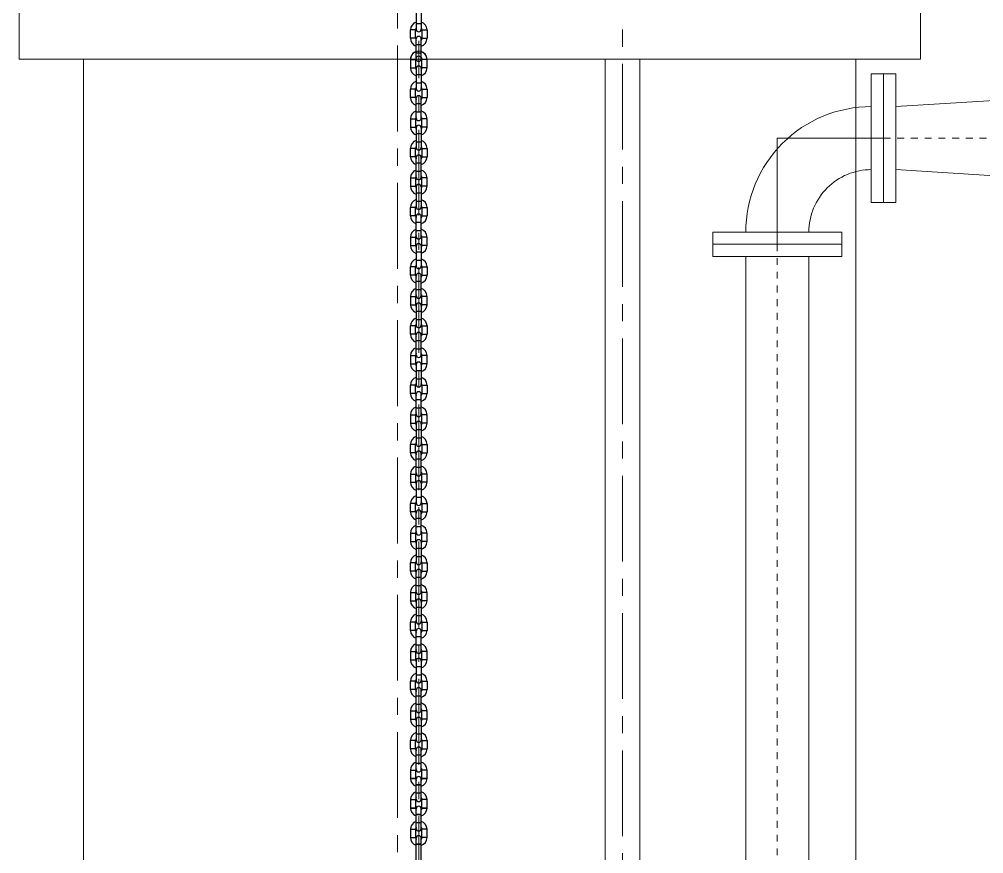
# Model space of a CAD drawing. Header units: millimetres. Extents: x 100 to 940, y 100 to 694.
# Drawn here: x 595.3 to 609.35, y 534.48 to 546.63 of the extents above; entities that cross this region are included whole.
import ezdxf

# ---------------------------------------------------------------- set-up
doc = ezdxf.new("R2010")
doc.units = ezdxf.units.MM
doc.linetypes.add('CENTER', pattern=[2, 1.25, -0.25, 0.25, -0.25])
doc.linetypes.add('SGC_DASHDOT', pattern=[1, 0.5, -0.25, 0, -0.25])
for name, color, linetype, lineweight in [('CL', 1, 'CENTER', 9), ('OUTLINE', 6, 'Continuous', 9), ('PAREDE', 7, 'Continuous', 9), ('SGC-Conexoes (Linhas Externas)', 6, 'Continuous', 9), ('SGC-EIXOS', 9, 'SGC_DASHDOT', 9), ('SGC-Tubos (Desenho Bifilar)', 6, 'Continuous', 9)]:
    doc.layers.add(name, color=color, linetype=linetype, lineweight=lineweight)

# ---------------------------------------------------------------- blocks, each defined once
blk = doc.blocks.new('BB-1-CC01-N10-D80-S0', base_point=(373179.552, 32989.4286))
at = {"layer": 'SGC-Conexoes (Linhas Externas)'}
for points in [[(373179.387, 32989.5286), (373179.406, 32989.5286), (373179.406, 32989.3286), (373179.387, 32989.3286)], [(373179.652, 32989.2636), (373179.652, 32989.2826), (373179.452, 32989.2826), (373179.452, 32989.2636)]]:
    blk.add_lwpolyline(points, close=True, dxfattribs=at)
for radius in [0.195, 0.097]:
    blk.add_arc((373179.406, 32989.2826), radius, 360, 90, dxfattribs=at)
at = {"layer": 'SGC-EIXOS'}
for p, q in [((373179.387, 32989.4286), (373179.552, 32989.4286)), ((373179.552, 32989.4286), (373179.552, 32989.2636))]:
    blk.add_line(p, q, dxfattribs=at)
blk = doc.blocks.new('BB-1-CA06-N10-D80-S0-L4149')
at = {"layer": 'SGC-EIXOS'}
blk.add_line((2074.67, 0), (-2074.67, 0), dxfattribs=at)
at = {"layer": 'SGC-Tubos (Desenho Bifilar)'}
for p, q in [((2055.67, 49), (-2055.67, 49)), ((2055.67, -49), (-2055.67, -49))]:
    blk.add_line(p, q, dxfattribs=at)
blk.add_lwpolyline([(2074.67, -100), (2074.67, 100), (2055.67, 100), (2055.67, -100)], close=True, dxfattribs=at)
blk = doc.blocks.new('BB-1-CI07-N10-D100-S80', base_point=(483985.4, 8089.7))
at = {"layer": 'SGC-Conexoes (Linhas Externas)'}
for p, q in [((484066.4, 8138.7), (483904.4, 8148.7)), ((484066.4, 8040.7), (483904.4, 8030.7))]:
    blk.add_line(p, q, dxfattribs=at)
for points in [[(483885.4, 7979.7), (483885.4, 8199.7), (483904.4, 8199.7), (483904.4, 7979.7)], [(484085.4, 7989.7), (484085.4, 8189.7), (484066.4, 8189.7), (484066.4, 7989.7)]]:
    blk.add_lwpolyline(points, close=True, dxfattribs=at)
at = {"layer": 'SGC-EIXOS'}
blk.add_line((484085.4, 8089.7), (483885.4, 8089.7), dxfattribs=at)

msp = doc.modelspace()

# ---------------------------------------------------------------- linework, layer by layer
at = {"color": 7, "linetype": 'Continuous'}
for p, q in [((601.08, 546.779), (601.08, 546.489)), ((601.154, 546.779), (601.154, 546.489)), ((600.996, 546.357), (600.996, 546.479)), ((601.07, 546.357), (601.07, 546.479)), ((601.164, 546.479), (601.164, 546.357)), ((601.238, 546.479), (601.238, 546.357)), ((601.08, 546.058), (601.08, 546.347)), ((601.154, 546.058), (601.154, 546.347)), ((600.996, 546.048), (600.996, 545.926)), ((601.07, 546.048), (601.07, 545.926)), ((601.164, 545.926), (601.164, 546.048)), ((601.238, 545.926), (601.238, 546.048)), ((601.08, 545.916), (601.08, 545.626)), ((601.154, 545.916), (601.154, 545.626)), ((600.996, 545.495), (600.996, 545.617)), ((601.07, 545.495), (601.07, 545.617)), ((601.164, 545.617), (601.164, 545.495)), ((601.238, 545.617), (601.238, 545.495)), ((601.08, 545.195), (601.08, 545.485)), ((601.154, 545.195), (601.154, 545.485)), ((600.996, 545.185), (600.996, 545.064)), ((601.07, 545.185), (601.07, 545.064)), ((601.08, 545.054), (601.08, 544.764)), ((601.154, 545.054), (601.154, 544.764)), ((601.164, 545.064), (601.164, 545.185)), ((601.238, 545.064), (601.238, 545.185)), ((600.996, 544.632), (600.996, 544.754)), ((601.07, 544.632), (601.07, 544.754)), ((601.164, 544.754), (601.164, 544.632)), ((601.238, 544.754), (601.238, 544.632)), ((601.08, 544.333), (601.08, 544.622)), ((601.154, 544.333), (601.154, 544.622)), ((600.996, 544.323), (600.996, 544.201)), ((601.07, 544.323), (601.07, 544.201)), ((601.164, 544.201), (601.164, 544.323)), ((601.238, 544.201), (601.238, 544.323)), ((601.08, 544.191), (601.08, 543.901)), ((601.154, 544.191), (601.154, 543.901)), ((600.996, 543.77), (600.996, 543.892)), ((601.07, 543.77), (601.07, 543.892)), ((601.164, 543.892), (601.164, 543.77)), ((601.238, 543.892), (601.238, 543.77)), ((601.08, 543.47), (601.08, 543.76)), ((601.154, 543.47), (601.154, 543.76)), ((600.996, 543.46), (600.996, 543.339)), ((601.07, 543.46), (601.07, 543.339)), ((601.164, 543.339), (601.164, 543.46)), ((601.238, 543.339), (601.238, 543.46)), ((601.08, 543.329), (601.08, 543.039)), ((601.154, 543.329), (601.154, 543.039)), ((600.996, 542.907), (600.996, 543.029)), ((601.07, 542.907), (601.07, 543.029)), ((601.164, 543.029), (601.164, 542.907)), ((601.238, 543.029), (601.238, 542.907)), ((601.08, 542.608), (601.08, 542.897)), ((601.154, 542.608), (601.154, 542.897)), ((600.996, 542.598), (600.996, 542.476)), ((601.07, 542.598), (601.07, 542.476)), ((601.164, 542.476), (601.164, 542.598)), ((601.238, 542.476), (601.238, 542.598)), ((601.08, 542.466), (601.08, 542.176)), ((601.154, 542.466), (601.154, 542.176)), ((600.996, 542.045), (600.996, 542.167)), ((601.07, 542.045), (601.07, 542.167)), ((601.164, 542.167), (601.164, 542.045)), ((601.238, 542.167), (601.238, 542.045)), ((601.08, 541.745), (601.08, 542.035)), ((601.154, 541.745), (601.154, 542.035)), ((600.996, 541.735), (600.996, 541.614)), ((601.07, 541.735), (601.07, 541.614)), ((601.164, 541.614), (601.164, 541.735)), ((601.238, 541.614), (601.238, 541.735)), ((601.08, 541.604), (601.08, 541.314)), ((601.154, 541.604), (601.154, 541.314)), ((600.996, 541.182), (600.996, 541.304)), ((601.07, 541.182), (601.07, 541.304)), ((601.164, 541.304), (601.164, 541.182)), ((601.238, 541.304), (601.238, 541.182)), ((601.08, 540.883), (601.08, 541.172)), ((601.154, 540.883), (601.154, 541.172)), ((600.996, 540.873), (600.996, 540.751)), ((601.07, 540.873), (601.07, 540.751)), ((601.164, 540.751), (601.164, 540.873)), ((601.238, 540.751), (601.238, 540.873)), ((601.08, 540.741), (601.08, 540.451)), ((601.154, 540.741), (601.154, 540.451)), ((600.996, 540.32), (600.996, 540.442)), ((601.07, 540.32), (601.07, 540.442)), ((601.164, 540.442), (601.164, 540.32)), ((601.238, 540.442), (601.238, 540.32)), ((601.08, 540.02), (601.08, 540.31)), ((601.154, 540.02), (601.154, 540.31)), ((600.996, 540.01), (600.996, 539.889)), ((601.07, 540.01), (601.07, 539.889)), ((601.164, 539.889), (601.164, 540.01)), ((601.238, 539.889), (601.238, 540.01)), ((601.08, 539.879), (601.08, 539.589)), ((601.154, 539.879), (601.154, 539.589)), ((600.996, 539.457), (600.996, 539.579)), ((601.07, 539.457), (601.07, 539.579)), ((601.164, 539.579), (601.164, 539.457)), ((601.238, 539.579), (601.238, 539.457)), ((601.08, 539.158), (601.08, 539.447)), ((601.154, 539.158), (601.154, 539.447)), ((600.996, 539.148), (600.996, 539.026)), ((601.07, 539.148), (601.07, 539.026)), ((601.164, 539.026), (601.164, 539.148)), ((601.238, 539.026), (601.238, 539.148)), ((601.08, 539.016), (601.08, 538.726)), ((601.154, 539.016), (601.154, 538.726)), ((600.996, 538.595), (600.996, 538.717)), ((601.07, 538.595), (601.07, 538.717)), ((601.164, 538.717), (601.164, 538.595)), ((601.238, 538.717), (601.238, 538.595)), ((601.08, 538.295), (601.08, 538.585)), ((601.154, 538.295), (601.154, 538.585)), ((600.996, 538.285), (600.996, 538.164)), ((601.07, 538.285), (601.07, 538.164)), ((601.164, 538.164), (601.164, 538.285)), ((601.238, 538.164), (601.238, 538.285)), ((601.08, 538.154), (601.08, 537.864)), ((601.154, 538.154), (601.154, 537.864)), ((600.996, 537.732), (600.996, 537.854)), ((601.07, 537.732), (601.07, 537.854)), ((601.164, 537.854), (601.164, 537.732)), ((601.238, 537.854), (601.238, 537.732)), ((601.08, 537.433), (601.08, 537.722)), ((601.154, 537.433), (601.154, 537.722)), ((600.996, 537.423), (600.996, 537.301)), ((601.07, 537.423), (601.07, 537.301)), ((601.164, 537.301), (601.164, 537.423)), ((601.238, 537.301), (601.238, 537.423)), ((601.08, 537.291), (601.08, 537.001)), ((601.154, 537.291), (601.154, 537.001)), ((600.996, 536.87), (600.996, 536.992)), ((601.07, 536.87), (601.07, 536.992)), ((601.164, 536.992), (601.164, 536.87)), ((601.238, 536.992), (601.238, 536.87)), ((601.08, 536.57), (601.08, 536.86)), ((601.154, 536.57), (601.154, 536.86)), ((600.996, 536.56), (600.996, 536.439)), ((601.07, 536.56), (601.07, 536.439)), ((601.164, 536.439), (601.164, 536.56)), ((601.238, 536.439), (601.238, 536.56)), ((601.08, 536.429), (601.08, 536.139)), ((601.154, 536.429), (601.154, 536.139)), ((600.996, 536.007), (600.996, 536.129)), ((601.07, 536.007), (601.07, 536.129)), ((601.164, 536.129), (601.164, 536.007)), ((601.238, 536.129), (601.238, 536.007)), ((601.08, 535.708), (601.08, 535.997)), ((601.154, 535.708), (601.154, 535.997)), ((600.996, 535.698), (600.996, 535.576)), ((601.07, 535.698), (601.07, 535.576)), ((601.164, 535.576), (601.164, 535.698)), ((601.238, 535.576), (601.238, 535.698)), ((601.08, 535.276), (601.08, 535.566)), ((601.154, 535.276), (601.154, 535.566)), ((600.996, 535.267), (600.996, 535.145)), ((601.07, 535.267), (601.07, 535.145)), ((601.164, 535.145), (601.164, 535.267)), ((601.238, 535.145), (601.238, 535.267)), ((601.08, 534.845), (601.08, 535.135)), ((601.154, 534.845), (601.154, 535.135)), ((600.996, 534.835), (600.996, 534.714)), ((601.07, 534.835), (601.07, 534.714)), ((601.164, 534.714), (601.164, 534.835)), ((601.238, 534.714), (601.238, 534.835)), ((601.08, 534.255), (601.08, 534.704)), ((601.154, 534.254), (601.154, 534.704))]:
    msp.add_line(p, q, dxfattribs=at)
at = {"color": 9, "linetype": 'Continuous'}
for p, q in [((601.07, 546.479), (600.996, 546.479)), ((601.08, 546.573), (601.154, 546.573)), ((601.164, 546.479), (601.238, 546.479)), ((601.07, 546.357), (600.996, 546.357)), ((601.164, 546.357), (601.238, 546.357)), ((601.154, 546.264), (601.08, 546.264)), ((600.996, 546.048), (601.07, 546.048)), ((600.996, 546.048), (601.07, 546.048)), ((601.154, 546.142), (601.08, 546.142)), ((601.238, 546.048), (601.164, 546.048)), ((601.238, 546.048), (601.164, 546.048)), ((600.996, 545.926), (601.07, 545.926)), ((601.238, 545.926), (601.164, 545.926)), ((601.08, 545.832), (601.154, 545.832)), ((601.07, 545.617), (600.996, 545.617)), ((601.08, 545.71), (601.154, 545.71)), ((601.164, 545.617), (601.238, 545.617)), ((601.07, 545.495), (600.996, 545.495)), ((601.164, 545.495), (601.238, 545.495)), ((601.154, 545.401), (601.08, 545.401)), ((601.154, 545.279), (601.08, 545.279)), ((600.996, 545.185), (601.07, 545.185)), ((600.996, 545.064), (601.07, 545.064)), ((601.238, 545.185), (601.164, 545.185)), ((601.238, 545.064), (601.164, 545.064)), ((601.08, 544.97), (601.154, 544.97)), ((601.08, 544.848), (601.154, 544.848)), ((601.07, 544.754), (600.996, 544.754)), ((601.07, 544.632), (600.996, 544.632)), ((601.164, 544.754), (601.238, 544.754)), ((601.164, 544.632), (601.238, 544.632)), ((601.154, 544.539), (601.08, 544.539)), ((601.154, 544.417), (601.08, 544.417)), ((600.996, 544.323), (601.07, 544.323)), ((601.238, 544.323), (601.164, 544.323)), ((600.996, 544.201), (601.07, 544.201)), ((601.08, 544.107), (601.154, 544.107)), ((601.238, 544.201), (601.164, 544.201)), ((601.08, 543.985), (601.154, 543.985)), ((601.07, 543.892), (600.996, 543.892)), ((601.164, 543.892), (601.238, 543.892)), ((601.07, 543.77), (600.996, 543.77)), ((601.154, 543.676), (601.08, 543.676)), ((601.164, 543.77), (601.238, 543.77)), ((601.154, 543.554), (601.08, 543.554)), ((600.996, 543.46), (601.07, 543.46)), ((601.238, 543.46), (601.164, 543.46)), ((600.996, 543.339), (601.07, 543.339)), ((600.996, 543.339), (601.07, 543.339)), ((601.08, 543.245), (601.154, 543.245)), ((601.08, 543.245), (601.154, 543.245)), ((601.238, 543.339), (601.164, 543.339)), ((601.238, 543.339), (601.164, 543.339)), ((601.08, 543.123), (601.154, 543.123)), ((601.07, 543.029), (600.996, 543.029)), ((601.164, 543.029), (601.238, 543.029)), ((601.07, 542.907), (600.996, 542.907)), ((601.154, 542.814), (601.08, 542.814)), ((601.164, 542.907), (601.238, 542.907)), ((601.154, 542.692), (601.08, 542.692)), ((600.996, 542.598), (601.07, 542.598)), ((601.238, 542.598), (601.164, 542.598)), ((600.996, 542.476), (601.07, 542.476)), ((601.08, 542.382), (601.154, 542.382)), ((601.238, 542.476), (601.164, 542.476)), ((601.08, 542.26), (601.154, 542.26)), ((601.07, 542.167), (600.996, 542.167)), ((601.164, 542.167), (601.238, 542.167)), ((601.07, 542.045), (600.996, 542.045)), ((601.164, 542.045), (601.238, 542.045)), ((601.154, 541.951), (601.08, 541.951)), ((601.154, 541.829), (601.08, 541.829)), ((600.996, 541.735), (601.07, 541.735)), ((601.238, 541.735), (601.164, 541.735)), ((600.996, 541.614), (601.07, 541.614)), ((601.238, 541.614), (601.164, 541.614)), ((601.08, 541.52), (601.154, 541.52)), ((601.08, 541.398), (601.154, 541.398)), ((601.07, 541.304), (600.996, 541.304)), ((601.164, 541.304), (601.238, 541.304)), ((601.07, 541.182), (600.996, 541.182)), ((601.164, 541.182), (601.238, 541.182)), ((601.154, 541.089), (601.08, 541.089)), ((600.996, 540.873), (601.07, 540.873)), ((601.154, 540.967), (601.08, 540.967)), ((601.238, 540.873), (601.164, 540.873)), ((600.996, 540.751), (601.07, 540.751)), ((600.996, 540.751), (601.07, 540.751)), ((601.238, 540.751), (601.164, 540.751)), ((601.238, 540.751), (601.164, 540.751)), ((601.08, 540.657), (601.154, 540.657)), ((601.08, 540.657), (601.154, 540.657)), ((601.07, 540.442), (600.996, 540.442)), ((601.08, 540.535), (601.154, 540.535)), ((601.164, 540.442), (601.238, 540.442)), ((601.07, 540.32), (600.996, 540.32)), ((601.164, 540.32), (601.238, 540.32)), ((601.154, 540.226), (601.08, 540.226)), ((600.996, 540.01), (601.07, 540.01)), ((601.154, 540.104), (601.08, 540.104)), ((601.238, 540.01), (601.164, 540.01)), ((600.996, 539.889), (601.07, 539.889)), ((601.238, 539.889), (601.164, 539.889)), ((601.08, 539.795), (601.154, 539.795)), ((601.07, 539.579), (600.996, 539.579)), ((601.08, 539.673), (601.154, 539.673)), ((601.164, 539.579), (601.238, 539.579)), ((601.07, 539.457), (600.996, 539.457)), ((601.164, 539.457), (601.238, 539.457)), ((601.154, 539.364), (601.08, 539.364)), ((600.996, 539.148), (601.07, 539.148)), ((601.154, 539.242), (601.08, 539.242)), ((601.238, 539.148), (601.164, 539.148)), ((600.996, 539.026), (601.07, 539.026)), ((601.238, 539.026), (601.164, 539.026)), ((601.08, 538.932), (601.154, 538.932)), ((601.08, 538.81), (601.154, 538.81)), ((601.07, 538.717), (600.996, 538.717)), ((601.07, 538.595), (600.996, 538.595)), ((601.164, 538.717), (601.238, 538.717)), ((601.164, 538.595), (601.238, 538.595)), ((601.154, 538.501), (601.08, 538.501)), ((601.154, 538.379), (601.08, 538.379)), ((600.996, 538.285), (601.07, 538.285)), ((601.238, 538.285), (601.164, 538.285)), ((600.996, 538.164), (601.07, 538.164)), ((600.996, 538.164), (601.07, 538.164)), ((601.08, 538.07), (601.154, 538.07)), ((601.08, 538.07), (601.154, 538.07)), ((601.238, 538.164), (601.164, 538.164)), ((601.238, 538.164), (601.164, 538.164)), ((601.08, 537.948), (601.154, 537.948)), ((601.07, 537.854), (600.996, 537.854)), ((601.164, 537.854), (601.238, 537.854)), ((601.07, 537.732), (600.996, 537.732)), ((601.154, 537.639), (601.08, 537.639)), ((601.164, 537.732), (601.238, 537.732)), ((601.154, 537.517), (601.08, 537.517)), ((600.996, 537.423), (601.07, 537.423)), ((601.238, 537.423), (601.164, 537.423)), ((600.996, 537.301), (601.07, 537.301)), ((601.08, 537.207), (601.154, 537.207)), ((601.238, 537.301), (601.164, 537.301)), ((601.08, 537.085), (601.154, 537.085)), ((601.07, 536.992), (600.996, 536.992)), ((601.164, 536.992), (601.238, 536.992)), ((601.07, 536.87), (600.996, 536.87)), ((601.154, 536.776), (601.08, 536.776)), ((601.164, 536.87), (601.238, 536.87)), ((601.154, 536.654), (601.08, 536.654)), ((600.996, 536.56), (601.07, 536.56)), ((601.238, 536.56), (601.164, 536.56)), ((600.996, 536.439), (601.07, 536.439)), ((601.08, 536.345), (601.154, 536.345)), ((601.238, 536.439), (601.164, 536.439)), ((601.08, 536.223), (601.154, 536.223)), ((601.07, 536.129), (600.996, 536.129)), ((601.164, 536.129), (601.238, 536.129)), ((601.07, 536.007), (600.996, 536.007)), ((601.164, 536.007), (601.238, 536.007)), ((601.154, 535.914), (601.08, 535.914)), ((601.154, 535.792), (601.08, 535.792)), ((600.996, 535.698), (601.07, 535.698)), ((601.238, 535.698), (601.164, 535.698)), ((600.996, 535.576), (601.07, 535.576)), ((601.07, 535.576), (600.996, 535.576)), ((601.238, 535.576), (601.164, 535.576)), ((601.164, 535.576), (601.238, 535.576)), ((601.08, 535.482), (601.154, 535.482)), ((601.154, 535.482), (601.08, 535.482)), ((601.154, 535.36), (601.08, 535.36)), ((600.996, 535.267), (601.07, 535.267)), ((601.238, 535.267), (601.164, 535.267)), ((600.996, 535.145), (601.07, 535.145)), ((601.07, 535.145), (600.996, 535.145)), ((601.238, 535.145), (601.164, 535.145)), ((601.164, 535.145), (601.238, 535.145)), ((601.08, 535.051), (601.154, 535.051)), ((601.154, 535.051), (601.08, 535.051)), ((600.996, 534.835), (601.07, 534.835)), ((601.154, 534.929), (601.08, 534.929)), ((601.238, 534.835), (601.164, 534.835)), ((600.996, 534.714), (601.07, 534.714)), ((601.238, 534.714), (601.164, 534.714)), ((601.08, 534.62), (601.154, 534.62)), ((601.08, 534.62), (601.154, 534.62)), ((601.154, 534.62), (601.08, 534.62))]:
    msp.add_line(p, q, dxfattribs=at)
at = {"color": 7, "linetype": 'Continuous'}
for centre, radius, start, end in [((601.117, 546.479), 0.121, 107.8475, 180), ((601.117, 546.479), 0.121, 0, 72.1525), ((601.117, 546.479), 0.0469, 142.2678, 180), ((601.117, 546.489), 0.037, 180, 0), ((601.117, 546.479), 0.0469, 0, 37.7322), ((601.117, 546.357), 0.121, 180, 252.1525), ((601.117, 546.357), 0.0469, 180, 217.7322), ((601.117, 546.347), 0.037, 0, 180), ((601.117, 546.357), 0.121, 287.8475, 0), ((601.117, 546.357), 0.0469, 322.2678, 0), ((601.117, 546.048), 0.121, 0, 180), ((601.117, 546.048), 0.121, 107.8475, 180), ((601.117, 546.048), 0.0469, 0, 180), ((601.117, 546.048), 0.0469, 142.2678, 180), ((601.117, 546.058), 0.037, 180, 0), ((601.117, 546.048), 0.121, 0, 72.1525), ((601.117, 546.048), 0.0469, 0, 37.7322), ((601.117, 545.926), 0.121, 180, 252.1525), ((601.117, 545.926), 0.0469, 180, 217.7322), ((601.117, 545.916), 0.037, 0, 180), ((601.117, 545.926), 0.121, 287.8475, 0), ((601.117, 545.926), 0.0469, 322.2678, 0), ((601.117, 545.617), 0.121, 107.8475, 180), ((601.117, 545.617), 0.0469, 142.2678, 180), ((601.117, 545.626), 0.037, 180, 0), ((601.117, 545.617), 0.121, 0, 72.1525), ((601.117, 545.617), 0.0469, 0, 37.7322), ((601.117, 545.495), 0.121, 180, 252.1525), ((601.117, 545.495), 0.0469, 180, 217.7322), ((601.117, 545.485), 0.037, 0, 180), ((601.117, 545.495), 0.121, 287.8475, 0), ((601.117, 545.495), 0.0469, 322.2678, 0), ((601.117, 545.185), 0.121, 107.8475, 180), ((601.117, 545.185), 0.0469, 142.2678, 180), ((601.117, 545.195), 0.037, 180, 0), ((601.117, 545.185), 0.121, 0, 72.1525), ((601.117, 545.185), 0.0469, 0, 37.7322), ((601.117, 545.064), 0.121, 180, 252.1525), ((601.117, 545.064), 0.0469, 180, 217.7322), ((601.117, 545.054), 0.037, 0, 180), ((601.117, 545.064), 0.121, 287.8475, 0), ((601.117, 545.064), 0.0469, 322.2678, 0), ((601.117, 544.754), 0.121, 107.8475, 180), ((601.117, 544.754), 0.0469, 142.2678, 180), ((601.117, 544.754), 0.121, 0, 72.1525), ((601.117, 544.754), 0.0469, 0, 37.7322), ((601.117, 544.632), 0.121, 180, 252.1525), ((601.117, 544.632), 0.0469, 180, 217.7322), ((601.117, 544.764), 0.037, 180, 0), ((601.117, 544.622), 0.037, 0, 180), ((601.117, 544.632), 0.121, 287.8475, 0), ((601.117, 544.632), 0.0469, 322.2678, 0), ((601.117, 544.323), 0.121, 107.8475, 180), ((601.117, 544.323), 0.0469, 142.2678, 180), ((601.117, 544.323), 0.121, 0, 72.1525), ((601.117, 544.323), 0.0469, 0, 37.7322), ((601.117, 544.333), 0.037, 180, 0), ((601.117, 544.191), 0.037, 0, 180), ((601.117, 544.201), 0.121, 180, 252.1525), ((601.117, 544.201), 0.0469, 180, 217.7322), ((601.117, 544.201), 0.121, 287.8475, 0), ((601.117, 544.201), 0.0469, 322.2678, 0), ((601.117, 543.892), 0.121, 107.8475, 180), ((601.117, 543.892), 0.121, 0, 72.1525), ((601.117, 543.892), 0.0469, 142.2678, 180), ((601.117, 543.901), 0.037, 180, 0), ((601.117, 543.76), 0.037, 0, 180), ((601.117, 543.892), 0.0469, 0, 37.7322), ((601.117, 543.77), 0.121, 180, 252.1525), ((601.117, 543.77), 0.0469, 180, 217.7322), ((601.117, 543.77), 0.121, 287.8475, 0), ((601.117, 543.77), 0.0469, 322.2678, 0), ((601.117, 543.46), 0.121, 107.8475, 180), ((601.117, 543.46), 0.121, 0, 72.1525), ((601.117, 543.46), 0.0469, 142.2678, 180), ((601.117, 543.47), 0.037, 180, 0), ((601.117, 543.329), 0.037, 0, 180), ((601.117, 543.329), 0.037, 0, 180), ((601.117, 543.46), 0.0469, 0, 37.7322), ((601.117, 543.339), 0.121, 180, 252.1525), ((601.117, 543.339), 0.121, 180, 252.1525), ((601.117, 543.339), 0.0469, 180, 217.7322), ((601.117, 543.339), 0.0469, 180, 217.7322), ((601.117, 543.339), 0.121, 287.8475, 0), ((601.117, 543.339), 0.0469, 322.2678, 0), ((601.117, 543.339), 0.121, 287.8475, 0), ((601.117, 543.339), 0.0469, 322.2678, 0), ((601.117, 543.029), 0.121, 107.8475, 180), ((601.117, 543.029), 0.121, 0, 72.1525), ((601.117, 543.029), 0.0469, 142.2678, 180), ((601.117, 543.039), 0.037, 180, 0), ((601.117, 543.029), 0.0469, 0, 37.7322), ((601.117, 542.907), 0.121, 180, 252.1525), ((601.117, 542.907), 0.0469, 180, 217.7322), ((601.117, 542.897), 0.037, 0, 180), ((601.117, 542.907), 0.121, 287.8475, 0), ((601.117, 542.907), 0.0469, 322.2678, 0), ((601.117, 542.598), 0.121, 107.8475, 180), ((601.117, 542.598), 0.121, 0, 72.1525), ((601.117, 542.598), 0.0469, 142.2678, 180), ((601.117, 542.608), 0.037, 180, 0), ((601.117, 542.598), 0.0469, 0, 37.7322), ((601.117, 542.476), 0.121, 180, 252.1525), ((601.117, 542.476), 0.0469, 180, 217.7322), ((601.117, 542.466), 0.037, 0, 180), ((601.117, 542.476), 0.121, 287.8475, 0), ((601.117, 542.476), 0.0469, 322.2678, 0), ((601.117, 542.167), 0.121, 107.8475, 180), ((601.117, 542.167), 0.121, 0, 72.1525), ((601.117, 542.167), 0.0469, 142.2678, 180), ((601.117, 542.176), 0.037, 180, 0), ((601.117, 542.167), 0.0469, 0, 37.7322), ((601.117, 542.045), 0.121, 180, 252.1525), ((601.117, 542.045), 0.0469, 180, 217.7322), ((601.117, 542.035), 0.037, 0, 180), ((601.117, 542.045), 0.121, 287.8475, 0), ((601.117, 542.045), 0.0469, 322.2678, 0), ((601.117, 541.735), 0.121, 107.8475, 180), ((601.117, 541.735), 0.121, 0, 72.1525), ((601.117, 541.735), 0.0469, 142.2678, 180), ((601.117, 541.745), 0.037, 180, 0), ((601.117, 541.735), 0.0469, 0, 37.7322), ((601.117, 541.614), 0.121, 180, 252.1525), ((601.117, 541.614), 0.0469, 180, 217.7322), ((601.117, 541.604), 0.037, 0, 180), ((601.117, 541.614), 0.121, 287.8475, 0), ((601.117, 541.614), 0.0469, 322.2678, 0), ((601.117, 541.304), 0.121, 107.8475, 180), ((601.117, 541.304), 0.121, 0, 72.1525), ((601.117, 541.304), 0.0469, 142.2678, 180), ((601.117, 541.314), 0.037, 180, 0), ((601.117, 541.304), 0.0469, 0, 37.7322), ((601.117, 541.182), 0.121, 180, 252.1525), ((601.117, 541.182), 0.0469, 180, 217.7322), ((601.117, 541.172), 0.037, 0, 180), ((601.117, 541.182), 0.121, 287.8475, 0), ((601.117, 541.182), 0.0469, 322.2678, 0), ((601.117, 540.873), 0.121, 107.8475, 180), ((601.117, 540.873), 0.121, 0, 72.1525), ((601.117, 540.873), 0.0469, 142.2678, 180), ((601.117, 540.883), 0.037, 180, 0), ((601.117, 540.873), 0.0469, 0, 37.7322), ((601.117, 540.751), 0.121, 180, 252.1525), ((601.117, 540.751), 0.121, 180, 252.1525), ((601.117, 540.751), 0.0469, 180, 217.7322), ((601.117, 540.751), 0.0469, 180, 217.7322), ((601.117, 540.741), 0.037, 0, 180), ((601.117, 540.741), 0.037, 0, 180), ((601.117, 540.751), 0.121, 287.8475, 0), ((601.117, 540.751), 0.0469, 322.2678, 0), ((601.117, 540.751), 0.121, 287.8475, 0), ((601.117, 540.751), 0.0469, 322.2678, 0), ((601.117, 540.442), 0.121, 107.8475, 180), ((601.117, 540.442), 0.121, 0, 72.1525), ((601.117, 540.442), 0.0469, 142.2678, 180), ((601.117, 540.451), 0.037, 180, 0), ((601.117, 540.442), 0.0469, 0, 37.7322), ((601.117, 540.32), 0.121, 180, 252.1525), ((601.117, 540.32), 0.0469, 180, 217.7322), ((601.117, 540.31), 0.037, 0, 180), ((601.117, 540.32), 0.121, 287.8475, 0), ((601.117, 540.32), 0.0469, 322.2678, 0), ((601.117, 540.01), 0.121, 107.8475, 180), ((601.117, 540.01), 0.0469, 142.2678, 180), ((601.117, 540.02), 0.037, 180, 0), ((601.117, 540.01), 0.121, 0, 72.1525), ((601.117, 540.01), 0.0469, 0, 37.7322), ((601.117, 539.889), 0.121, 180, 252.1525), ((601.117, 539.889), 0.0469, 180, 217.7322), ((601.117, 539.879), 0.037, 0, 180), ((601.117, 539.889), 0.121, 287.8475, 0), ((601.117, 539.889), 0.0469, 322.2678, 0), ((601.117, 539.579), 0.121, 107.8475, 180), ((601.117, 539.579), 0.0469, 142.2678, 180), ((601.117, 539.589), 0.037, 180, 0), ((601.117, 539.579), 0.121, 0, 72.1525), ((601.117, 539.579), 0.0469, 0, 37.7322), ((601.117, 539.457), 0.121, 180, 252.1525), ((601.117, 539.457), 0.0469, 180, 217.7322), ((601.117, 539.447), 0.037, 0, 180), ((601.117, 539.457), 0.121, 287.8475, 0), ((601.117, 539.457), 0.0469, 322.2678, 0), ((601.117, 539.148), 0.121, 107.8475, 180), ((601.117, 539.148), 0.0469, 142.2678, 180), ((601.117, 539.158), 0.037, 180, 0), ((601.117, 539.148), 0.121, 0, 72.1525), ((601.117, 539.148), 0.0469, 0, 37.7322), ((601.117, 539.026), 0.121, 180, 252.1525), ((601.117, 539.026), 0.0469, 180, 217.7322), ((601.117, 539.016), 0.037, 0, 180), ((601.117, 539.026), 0.121, 287.8475, 0), ((601.117, 539.026), 0.0469, 322.2678, 0), ((601.117, 538.717), 0.121, 107.8475, 180), ((601.117, 538.717), 0.0469, 142.2678, 180), ((601.117, 538.726), 0.037, 180, 0), ((601.117, 538.717), 0.121, 0, 72.1525), ((601.117, 538.717), 0.0469, 0, 37.7322), ((601.117, 538.595), 0.121, 180, 252.1525), ((601.117, 538.595), 0.0469, 180, 217.7322), ((601.117, 538.585), 0.037, 0, 180), ((601.117, 538.595), 0.121, 287.8475, 0), ((601.117, 538.595), 0.0469, 322.2678, 0), ((601.117, 538.285), 0.121, 107.8475, 180), ((601.117, 538.285), 0.0469, 142.2678, 180), ((601.117, 538.285), 0.121, 0, 72.1525), ((601.117, 538.285), 0.0469, 0, 37.7322), ((601.117, 538.295), 0.037, 180, 0), ((601.117, 538.154), 0.037, 0, 180), ((601.117, 538.154), 0.037, 0, 180), ((601.117, 538.164), 0.121, 180, 252.1525), ((601.117, 538.164), 0.121, 180, 252.1525), ((601.117, 538.164), 0.0469, 180, 217.7322), ((601.117, 538.164), 0.0469, 180, 217.7322), ((601.117, 538.164), 0.121, 287.8475, 0), ((601.117, 538.164), 0.0469, 322.2678, 0), ((601.117, 538.164), 0.121, 287.8475, 0), ((601.117, 538.164), 0.0469, 322.2678, 0), ((601.117, 537.854), 0.121, 107.8475, 180), ((601.117, 537.854), 0.121, 0, 72.1525), ((601.117, 537.854), 0.0469, 142.2678, 180), ((601.117, 537.864), 0.037, 180, 0), ((601.117, 537.722), 0.037, 0, 180), ((601.117, 537.854), 0.0469, 0, 37.7322), ((601.117, 537.732), 0.121, 180, 252.1525), ((601.117, 537.732), 0.0469, 180, 217.7322), ((601.117, 537.732), 0.121, 287.8475, 0), ((601.117, 537.732), 0.0469, 322.2678, 0), ((601.117, 537.423), 0.121, 107.8475, 180), ((601.117, 537.423), 0.121, 0, 72.1525), ((601.117, 537.423), 0.0469, 142.2678, 180), ((601.117, 537.433), 0.037, 180, 0), ((601.117, 537.291), 0.037, 0, 180), ((601.117, 537.423), 0.0469, 0, 37.7322), ((601.117, 537.301), 0.121, 180, 252.1525), ((601.117, 537.301), 0.0469, 180, 217.7322), ((601.117, 537.301), 0.121, 287.8475, 0), ((601.117, 537.301), 0.0469, 322.2678, 0), ((601.117, 536.992), 0.121, 107.8475, 180), ((601.117, 536.992), 0.121, 0, 72.1525), ((601.117, 536.992), 0.0469, 142.2678, 180), ((601.117, 537.001), 0.037, 180, 0), ((601.117, 536.992), 0.0469, 0, 37.7322), ((601.117, 536.87), 0.121, 180, 252.1525), ((601.117, 536.87), 0.0469, 180, 217.7322), ((601.117, 536.86), 0.037, 0, 180), ((601.117, 536.87), 0.121, 287.8475, 0), ((601.117, 536.87), 0.0469, 322.2678, 0), ((601.117, 536.56), 0.121, 107.8475, 180), ((601.117, 536.56), 0.121, 0, 72.1525), ((601.117, 536.56), 0.0469, 142.2678, 180), ((601.117, 536.57), 0.037, 180, 0), ((601.117, 536.56), 0.0469, 0, 37.7322), ((601.117, 536.439), 0.121, 180, 252.1525), ((601.117, 536.439), 0.0469, 180, 217.7322), ((601.117, 536.429), 0.037, 0, 180), ((601.117, 536.439), 0.121, 287.8475, 0), ((601.117, 536.439), 0.0469, 322.2678, 0), ((601.117, 536.129), 0.121, 107.8475, 180), ((601.117, 536.129), 0.121, 0, 72.1525), ((601.117, 536.129), 0.0469, 142.2678, 180), ((601.117, 536.139), 0.037, 180, 0), ((601.117, 536.129), 0.0469, 0, 37.7322), ((601.117, 536.007), 0.121, 180, 252.1525), ((601.117, 536.007), 0.0469, 180, 217.7322), ((601.117, 535.997), 0.037, 0, 180), ((601.117, 536.007), 0.121, 287.8475, 0), ((601.117, 536.007), 0.0469, 322.2678, 0), ((601.117, 535.698), 0.121, 107.8475, 180), ((601.117, 535.698), 0.121, 0, 72.1525), ((601.117, 535.698), 0.0469, 142.2678, 180), ((601.117, 535.708), 0.037, 180, 0), ((601.117, 535.698), 0.0469, 0, 37.7322), ((601.117, 535.576), 0.121, 180, 252.1525), ((601.117, 535.576), 0.121, 180, 252.1525), ((601.117, 535.576), 0.0469, 180, 217.7322), ((601.117, 535.576), 0.0469, 180, 217.7322), ((601.117, 535.566), 0.037, 0, 180), ((601.117, 535.566), 0.037, 0, 180), ((601.117, 535.576), 0.121, 287.8475, 0), ((601.117, 535.576), 0.0469, 322.2678, 0), ((601.117, 535.576), 0.121, 287.8475, 0), ((601.117, 535.576), 0.0469, 322.2678, 0), ((601.117, 535.267), 0.121, 107.8475, 180), ((601.117, 535.267), 0.121, 0, 72.1525), ((601.117, 535.267), 0.0469, 142.2678, 180), ((601.117, 535.276), 0.037, 180, 0), ((601.117, 535.267), 0.0469, 0, 37.7322), ((601.117, 535.145), 0.121, 180, 252.1525), ((601.117, 535.145), 0.121, 180, 252.1525), ((601.117, 535.145), 0.0469, 180, 217.7322), ((601.117, 535.145), 0.0469, 180, 217.7322), ((601.117, 535.135), 0.037, 0, 180), ((601.117, 535.135), 0.037, 0, 180), ((601.117, 535.145), 0.121, 287.8475, 0), ((601.117, 535.145), 0.0469, 322.2678, 0), ((601.117, 535.145), 0.121, 287.8475, 0), ((601.117, 535.145), 0.0469, 322.2678, 0), ((601.117, 534.835), 0.121, 107.8475, 180), ((601.117, 534.835), 0.121, 0, 72.1525), ((601.117, 534.835), 0.0469, 142.2678, 180), ((601.117, 534.845), 0.037, 180, 0), ((601.117, 534.835), 0.0469, 0, 37.7322), ((601.117, 534.714), 0.121, 180, 252.1525), ((601.117, 534.714), 0.0469, 180, 217.7322), ((601.117, 534.714), 0.0469, 180, 217.7322), ((601.117, 534.714), 0.0469, 180, 217.7322), ((601.117, 534.704), 0.037, 0, 180), ((601.117, 534.704), 0.037, 0, 180), ((601.117, 534.704), 0.037, 0, 180), ((601.117, 534.714), 0.121, 287.8475, 0), ((601.117, 534.714), 0.0469, 322.2678, 0), ((601.117, 534.714), 0.0469, 322.2678, 0), ((601.117, 534.714), 0.0469, 322.2678, 0)]:
    msp.add_arc(centre, radius, start, end, dxfattribs=at)
at = {"layer": 'CL'}
for p, q in [((600.808, 527), (600.808, 565.327)), ((601.117, 531.775), (601.117, 546.318))]:
    msp.add_line(p, q, dxfattribs=at)
at = {"layer": 'CL', "color": 1, "linetype": 'CENTER'}
msp.add_line((604.084, 502.735), (604.084, 547.45), dxfattribs=at)
at = {"layer": 'OUTLINE'}
for p, q in [((603.831, 503.148), (603.831, 546.052)), ((603.831, 546.052), (604.337, 546.052)), ((604.337, 503.164), (604.337, 546.052))]:
    msp.add_line(p, q, dxfattribs=at)
at = {"layer": 'PAREDE'}
for p, q in [((595.299, 546.052), (595.299, 546.99)), ((608.424, 546.99), (608.424, 546.052)), ((608.424, 546.052), (595.299, 546.052)), ((596.236, 546.052), (596.236, 500.706)), ((607.486, 546.052), (607.486, 500.706))]:
    msp.add_line(p, q, dxfattribs=at)

# ---------------------------------------------------------------- block references
at = {"layer": 'SGC-Conexoes (Linhas Externas)'}
for name, p, xscale, yscale, zscale, rotation in [('BB-1-CI07-N10-D100-S80', (608.824, 544.903), 0.009375000000000001, 0.009375000000000001, 0.009375000000000001, 180), ('BB-1-CC01-N10-D80-S0', (606.34, 544.903), 9.375, 9.375, 9.375, 90)]:
    msp.add_blockref(name, p, dxfattribs=dict(at, xscale=xscale, yscale=yscale, zscale=zscale, rotation=rotation))
at = {"layer": 'SGC-Tubos (Desenho Bifilar)', "xscale": 0.009375000000000001, "yscale": 0.009375000000000001, "zscale": 0.009375000000000001, "rotation": 89.99999999999999}
msp.add_blockref('BB-1-CA06-N10-D80-S0-L4149', (606.34, 523.906), dxfattribs=at)

doc.saveas('drawing.dxf')
